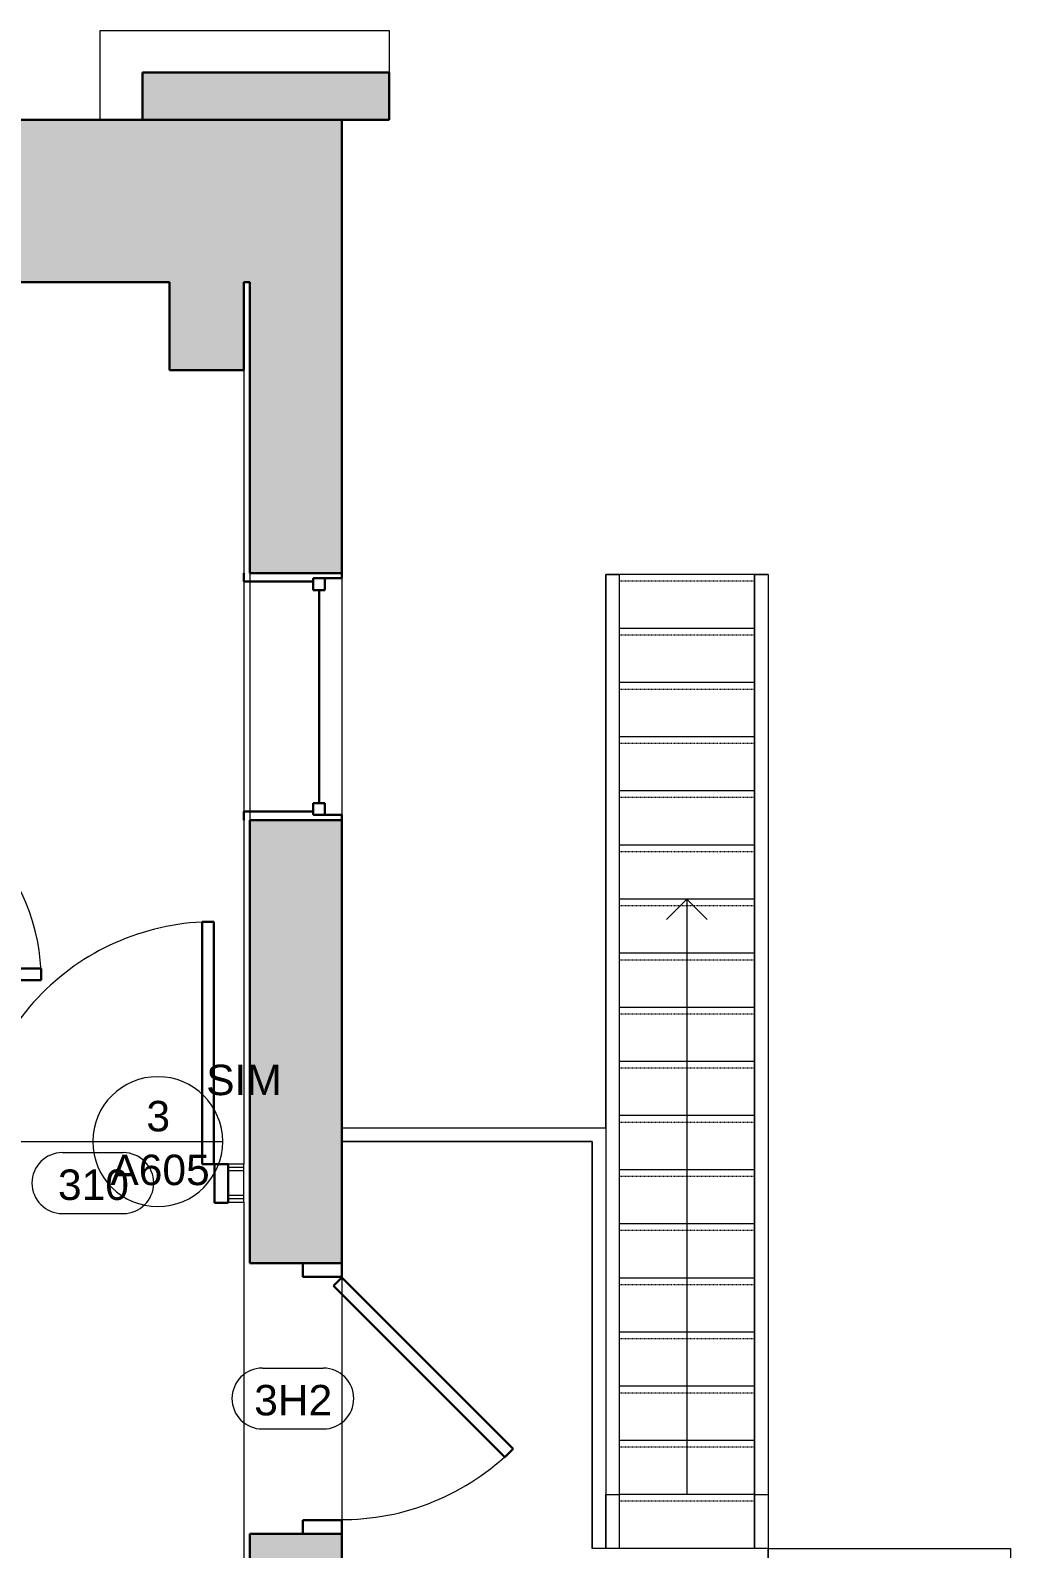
# Model space of a CAD drawing. Header units: inches. Extents: x -1176 to 1474, y -2632 to 978.
# Drawn here: x -621.6 to -476.7, y 602.7 to 827.1 of the extents above; entities that cross this region are included whole.
import ezdxf

# ---------------------------------------------------------------- set-up
doc = ezdxf.new("R2010")
doc.units = ezdxf.units.IN
doc.header["$MEASUREMENT"] = 0
doc.linetypes.add('Overhead 1_16_', pattern=[0.101562, 0.0625, -0.039062])
for name, color, linetype, lineweight in [('A-ANNO-SYMB', 150, 'Continuous', 9), ('A-DOOR', 31, 'Continuous', 18), ('A-DOOR-FRAM', 31, 'Continuous', 30), ('A-DOOR-IDEN', 31, 'Continuous', 9), ('A-FLOR', 192, 'Continuous', 18), ('A-FLOR-HRAL', 11, 'Continuous', 18), ('A-GLAZ', 151, 'Continuous', 18), ('A-WALL', 113, 'Continuous', 18), ('A-WALL-PATT', 111, 'Continuous', 18), ('I-WALL', 2, 'Continuous', 18), ('S-STRS', 31, 'Continuous', 18), ('S-STRS-ANNO', 31, 'Continuous', 9)]:
    doc.layers.add(name, color=color, linetype=linetype, lineweight=lineweight)
doc.styles.add('Swis721 Lt BT', font='swissl.ttf', dxfattribs={"height": 4.5})

# ---------------------------------------------------------------- blocks, each defined once
blk = doc.blocks.new('Double Hung - side windows 3_ 1_2_-6853306-3rd Floor Construction')
at = {"layer": 'A-GLAZ', "color": 8, "lineweight": 30}
for p, q in [((-17, 7.25), (-18.25, 7.25)), ((-17, 7.25), (-17, -3)), ((17, 7.25), (18.25, 7.25)), ((17, -3), (17, 7.25)), ((-17.5, -3), (-15.75, -3)), ((-17.5, -4.75), (-17.5, -3)), ((-17.5, -3), (-17, -3)), ((-17.5, -3), (-17.5, -7.25)), ((-15.75, -4.75), (-15.75, -3)), ((-15.75, -3.875), (15.75, -3.875)), ((15.75, -4.75), (15.75, -3)), ((17.5, -3), (15.75, -3)), ((17, -3), (17.5, -3)), ((17.5, -4.75), (17.5, -3)), ((17.5, -3), (17.5, -7.25)), ((-17.5, -4.75), (-15.75, -4.75)), ((17.5, -4.75), (15.75, -4.75)), ((-18.25, -7.25), (-17.5, -7.25)), ((18.25, -7.25), (17.5, -7.25))]:
    blk.add_line(p, q, dxfattribs=at)
blk = doc.blocks.new('Single Flush - D12 3_ X 8_-8259556-3rd Floor Construction')
at = {"layer": 'A-DOOR', "color": 8, "lineweight": 30}
for p, q in [((-8.65, -31.34), (16.67, -6.01)), ((16.67, -6.01), (17.91, -7.25)), ((17.91, -7.25), (-7.42, -32.57)), ((-7.42, -32.57), (-8.65, -31.34))]:
    blk.add_line(p, q, dxfattribs=at)
at = {"layer": 'A-DOOR', "lineweight": 9}
blk.add_arc((17.91, -7.25), 35.81, 179.5, 225, dxfattribs=at)
at = {"layer": 'A-DOOR-FRAM', "color": 8}
for p, q in [((-20, -1.5), (-20, -7.25)), ((-20, -1.5), (-18, -1.5)), ((-18, -1.5), (-18, -7.25)), ((18, -1.5), (18, -7.25)), ((18, -1.5), (20, -1.5)), ((20, -1.5), (20, -7.25)), ((-20, -7.25), (-18, -7.25)), ((18, -7.25), (20, -7.25))]:
    blk.add_line(p, q, dxfattribs=at)
blk = doc.blocks.new('Single Flush - D1 3_ X 8_-8249534-3rd Floor Construction')
at = {"layer": 'A-DOOR', "lineweight": 30}
for p, q in [((16.15625, 38.625), (16.15625, 2.8125)), ((17.90625, 38.625), (16.15625, 38.625)), ((17.90625, 2.8125), (17.90625, 38.625)), ((16.15625, 2.8125), (17.90625, 2.8125))]:
    blk.add_line(p, q, dxfattribs=at)
at = {"layer": 'A-DOOR', "lineweight": 9}
blk.add_arc((17.90625, 2.8125), 35.8125, 90, 180.5, dxfattribs=at)
at = {"layer": 'A-DOOR-FRAM'}
for p, q in [((-20, -2.9375), (-20, 2.8125)), ((-20, 2.8125), (-18, 2.8125)), ((-18, -2.9375), (-18, 2.8125)), ((18.000004, -2.9375), (18.000004, 2.8125)), ((18.000004, 2.8125), (20.000004, 2.8125)), ((20.000004, -2.9375), (20.000004, 2.8125)), ((-20, -2.9375), (-18, -2.9375)), ((18.000004, -2.9375), (20.000004, -2.9375))]:
    blk.add_line(p, q, dxfattribs=at)
blk = doc.blocks.new('Single Flush - D2 2_6_ X 8_-8252949-3rd Floor Construction')
at = {"layer": 'A-DOOR', "lineweight": 30}
for p, q in [((13.15625, 32.625), (13.15625, 2.8125)), ((14.90625, 32.625), (13.15625, 32.625)), ((14.90625, 2.8125), (14.90625, 32.625)), ((13.15625, 2.8125), (14.90625, 2.8125))]:
    blk.add_line(p, q, dxfattribs=at)
at = {"layer": 'A-DOOR', "lineweight": 9}
blk.add_arc((14.90625, 2.8125), 29.8125, 90, 180.5, dxfattribs=at)
at = {"layer": 'A-DOOR-FRAM'}
for p, q in [((-17, -2.9375), (-17, 2.8125)), ((-17, 2.8125), (-15, 2.8125)), ((-15, -2.9375), (-15, 2.8125)), ((15.000004, -2.9375), (15.000004, 2.8125)), ((15.000004, 2.8125), (17.000004, 2.8125)), ((17.000004, -2.9375), (17.000004, 2.8125)), ((-17, -2.9375), (-15, -2.9375)), ((15.000004, -2.9375), (17.000004, -2.9375))]:
    blk.add_line(p, q, dxfattribs=at)
blk = doc.blocks.new('Top Rail Type - Top Rail_Internal_-7032755-3rd Floor Construction')
at = {"layer": 'A-FLOR-HRAL', "lineweight": 9}
for p, q in [((-536.57, 746.68), (-534.57, 746.68)), ((-536.57, 664.87), (-536.57, 746.68)), ((-534.57, 746.68), (-534.57, 610.68)), ((-536.57, 610.68), (-534.57, 610.68)), ((-536.57, 602.68), (-536.57, 610.68)), ((-534.57, 610.68), (-534.57, 602.68)), ((-534.57, 602.68), (-536.57, 602.68))]:
    blk.add_line(p, q, dxfattribs=at)
blk = doc.blocks.new('Top Rail Type - Top Rail_Internal_-V9-3rd Floor Construction')
at = {"layer": 'A-FLOR-HRAL', "lineweight": 9}
for p, q in [((-534.57, 746.68), (-536.57, 746.68)), ((-536.57, 746.68), (-536.57, 664.87)), ((-534.57, 746.68), (-534.57, 610.68)), ((-536.57, 610.68), (-536.57, 602.68)), ((-534.57, 610.68), (-534.57, 602.68)), ((-534.57, 602.68), (-536.57, 602.68))]:
    blk.add_line(p, q, dxfattribs=at)
blk = doc.blocks.new('Top Rail Type - Top Rail_Internal_-7032767-3rd Floor Construction')
at = {"layer": 'A-FLOR-HRAL', "lineweight": 9}
for p, q in [((-514.57, 746.68), (-512.57, 746.68)), ((-514.57, 610.68), (-514.57, 746.68)), ((-512.57, 746.68), (-512.57, 610.68)), ((-514.57, 610.68), (-512.57, 610.68)), ((-514.57, 602.68), (-514.57, 610.68)), ((-512.57, 610.68), (-512.57, 602.68)), ((-512.57, 602.68), (-514.57, 602.68))]:
    blk.add_line(p, q, dxfattribs=at)
blk = doc.blocks.new('Top Rail Type - Top Rail_Internal_-V10-3rd Floor Construction')
at = {"layer": 'A-FLOR-HRAL', "lineweight": 9}
for p, q in [((-512.57, 746.68), (-514.57, 746.68)), ((-514.57, 746.68), (-514.57, 610.68)), ((-512.57, 746.68), (-512.57, 610.68)), ((-514.57, 610.68), (-514.57, 602.68)), ((-512.57, 610.68), (-512.57, 602.68)), ((-512.57, 602.68), (-514.57, 602.68))]:
    blk.add_line(p, q, dxfattribs=at)
blk = doc.blocks.new('Top Rail Type - Top Rail_Internal_-7041669-3rd Floor Construction')
at = {"layer": 'A-FLOR-HRAL', "lineweight": 9}
for p, q in [((-575.57, 664.87), (-536.57, 664.87)), ((-536.57, 664.87), (-536.57, 602.68)), ((-538.57, 662.87), (-575.57, 662.87)), ((-538.57, 602.68), (-538.57, 662.87)), ((-536.57, 602.68), (-538.57, 602.68))]:
    blk.add_line(p, q, dxfattribs=at)
blk = doc.blocks.new('Top Rail Type - Top Rail_Internal_-V16-3rd Floor Construction')
at = {"layer": 'A-FLOR-HRAL', "lineweight": 9}
for p, q in [((-575.57, 664.87), (-536.57, 664.87)), ((-536.57, 664.87), (-536.57, 602.68)), ((-575.57, 662.87), (-538.57, 662.87)), ((-538.57, 662.87), (-538.57, 602.68)), ((-536.57, 602.68), (-538.57, 602.68))]:
    blk.add_line(p, q, dxfattribs=at)
blk = doc.blocks.new('Top Rail Type - Top Rail_Internal_-7041690-3rd Floor Construction')
at = {"layer": 'A-FLOR-HRAL', "lineweight": 9}
for p, q in [((-512.57, 600.68), (-512.57, 602.68)), ((-512.57, 602.68), (-476.71, 602.68)), ((-476.71, 602.68), (-476.71, 563.68)), ((-478.71, 600.68), (-512.57, 600.68)), ((-478.71, 563.68), (-478.71, 600.68)), ((-476.71, 563.68), (-478.71, 563.68))]:
    blk.add_line(p, q, dxfattribs=at)
blk = doc.blocks.new('Top Rail Type - Top Rail_Internal_-V17-3rd Floor Construction')
at = {"layer": 'A-FLOR-HRAL', "lineweight": 9}
for p, q in [((-512.57, 602.68), (-512.57, 600.68)), ((-512.57, 602.68), (-476.71, 602.68)), ((-476.71, 602.68), (-476.71, 563.68)), ((-512.57, 600.68), (-478.71, 600.68)), ((-478.71, 600.68), (-478.71, 563.68)), ((-476.71, 563.68), (-478.71, 563.68))]:
    blk.add_line(p, q, dxfattribs=at)
blk = doc.blocks.new('Door Tag - Door Tag-41184-3rd Floor Construction')
at = {"layer": 'A-DOOR-IDEN'}
for p, q in [((-0.09375, 0.09375), (0.09375, 0.09375)), ((-0.09375, -0.09375), (0.09375, -0.09375))]:
    blk.add_line(p, q, dxfattribs=at)
for centre, start, end in [((-0.09375, 0), 90, 270), ((0.09375, 0), 270, 90)]:
    blk.add_arc(centre, 0.09375, start, end, dxfattribs=at)
blk = doc.blocks.new('Floor Plan - Callout Head-3511279-3rd Floor Construction')
at = {"layer": 'A-ANNO-SYMB'}
blk.add_line((-0.2, 0), (0.2, 0), dxfattribs=at)
for start, end in [(360, 180), (180, 360)]:
    blk.add_arc((0, 0), 0.2, start, end, dxfattribs=at)

msp = doc.modelspace()

# ---------------------------------------------------------------- hatches: boundary and pattern name
at = {"layer": 'A-WALL-PATT', "lineweight": 9}
for points in [[(-574.38, 813.87), (-568.57, 813.87), (-568.57, 820.87), (-605.07, 820.87), (-605.07, 813.87), (-593.08, 813.87)], [(-601.07, 776.87), (-590.07, 776.87), (-590.07, 789.87), (-601.07, 789.87), (-601.07, 786.65)]]:
    msp.add_hatch(color=7, dxfattribs=at).paths.add_polyline_path(points, flags=0)
h = msp.add_hatch(color=7, dxfattribs=at)
h.paths.add_polyline_path([(-611.77, 789.87), (-575.57, 789.87), (-575.57, 813.87), (-669.82, 813.87), (-669.82, 789.87)], flags=0)
h.paths.add_polyline_path([(-707.32, 789.87), (-707.32, 813.87), (-732.06, 813.87), (-732.06, 789.87)], flags=0)
h = msp.add_hatch(color=7, dxfattribs=at)
h.paths.add_polyline_path([(-575.57, 563.68), (-575.57, 604.87), (-589.2, 604.87), (-589.2, 563.68)], flags=0)
h.paths.add_polyline_path([(-589.2, 644.87), (-575.57, 644.87), (-575.57, 710.37), (-589.2, 710.37), (-589.2, 694.53)], flags=0)
h.paths.add_polyline_path([(-575.57, 746.87), (-575.57, 789.87), (-589.2, 789.87), (-589.2, 746.87)], flags=0)

# ---------------------------------------------------------------- linework, layer by layer
at = {"layer": 'A-ANNO-SYMB'}
msp.add_line((-641.19, 662.84), (-612.39, 662.84), dxfattribs=at)
at = {"layer": 'A-FLOR'}
for p, q in [((-590.07, 776.87), (-590.07, 659.52)), ((-590.07, 653.9), (-590.07, 563.68)), ((-575.57, 644.87), (-575.57, 604.87))]:
    msp.add_line(p, q, dxfattribs=at)
at = {"layer": 'A-WALL', "lineweight": 9}
for p, q in [((-611.28, 827.08), (-568.57, 827.08)), ((-611.28, 813.87), (-611.28, 827.08)), ((-568.57, 827.08), (-568.57, 820.87)), ((-589.2, 746.87), (-589.2, 710.37)), ((-575.57, 746.87), (-575.57, 710.37))]:
    msp.add_line(p, q, dxfattribs=at)
at = {"layer": 'A-WALL', "color": 8, "lineweight": 30}
for p, q in [((-568.57, 820.87), (-605.07, 820.87)), ((-605.07, 820.87), (-605.07, 813.87)), ((-568.57, 813.87), (-568.57, 820.87)), ((-669.82, 813.87), (-568.57, 813.87)), ((-575.57, 746.87), (-575.57, 813.87)), ((-669.82, 789.87), (-601.07, 789.87)), ((-601.07, 789.87), (-601.07, 776.87)), ((-590.07, 789.87), (-589.2, 789.87)), ((-590.07, 776.87), (-590.07, 789.87)), ((-589.2, 789.87), (-589.2, 746.87)), ((-601.07, 776.87), (-590.07, 776.87)), ((-589.2, 746.87), (-575.57, 746.87)), ((-575.57, 710.37), (-589.2, 710.37)), ((-589.2, 710.37), (-589.2, 644.87)), ((-575.57, 644.87), (-575.57, 710.37)), ((-589.2, 644.87), (-575.57, 644.87)), ((-575.57, 604.87), (-589.2, 604.87)), ((-589.2, 604.87), (-589.2, 563.68)), ((-575.57, 593.68), (-575.57, 604.87))]:
    msp.add_line(p, q, dxfattribs=at)
at = {"layer": 'A-WALL'}
for p, q in [((-590.07, 659.02), (-592.39, 659.02)), ((-590.07, 658.52), (-592.39, 658.52)), ((-590.07, 654.9), (-592.39, 654.9)), ((-590.07, 654.4), (-592.39, 654.4))]:
    msp.add_line(p, q, dxfattribs=at)
at = {"layer": 'I-WALL'}
for p, q in [((-590.07, 659.52), (-592.39, 659.52)), ((-592.39, 659.52), (-592.39, 653.9)), ((-590.07, 653.9), (-590.07, 659.52)), ((-592.39, 653.9), (-590.07, 653.9))]:
    msp.add_line(p, q, dxfattribs=at)
at = {"layer": 'S-STRS', "lineweight": 9}
for p, q in [((-514.57, 746.68), (-534.57, 746.68)), ((-514.57, 738.68), (-534.57, 738.68)), ((-514.57, 730.68), (-534.57, 730.68)), ((-514.57, 722.68), (-534.57, 722.68)), ((-514.57, 714.68), (-534.57, 714.68)), ((-514.57, 706.68), (-534.57, 706.68)), ((-514.57, 698.68), (-534.57, 698.68)), ((-514.57, 690.68), (-534.57, 690.68)), ((-514.57, 682.68), (-534.57, 682.68)), ((-514.57, 674.68), (-534.57, 674.68)), ((-514.57, 666.68), (-534.57, 666.68)), ((-514.57, 658.68), (-534.57, 658.68)), ((-514.57, 650.68), (-534.57, 650.68)), ((-514.57, 642.68), (-534.57, 642.68)), ((-514.57, 634.68), (-534.57, 634.68)), ((-514.57, 626.68), (-534.57, 626.68)), ((-514.57, 618.68), (-534.57, 618.68)), ((-514.57, 610.68), (-534.57, 610.68)), ((-514.57, 602.68), (-534.57, 602.68))]:
    msp.add_line(p, q, dxfattribs=at)
at = {"layer": 'S-STRS', "linetype": 'Overhead 1_16_', "lineweight": 9}
for p, q in [((-514.57, 745.68), (-534.57, 745.68)), ((-514.57, 737.68), (-534.57, 737.68)), ((-514.57, 729.68), (-534.57, 729.68)), ((-514.57, 721.68), (-534.57, 721.68)), ((-514.57, 713.68), (-534.57, 713.68)), ((-514.57, 705.68), (-534.57, 705.68)), ((-514.57, 697.68), (-534.57, 697.68)), ((-514.57, 689.68), (-534.57, 689.68)), ((-514.57, 681.68), (-534.57, 681.68)), ((-514.57, 673.68), (-534.57, 673.68)), ((-514.57, 665.68), (-534.57, 665.68)), ((-514.57, 657.68), (-534.57, 657.68)), ((-514.57, 649.68), (-534.57, 649.68)), ((-514.57, 641.68), (-534.57, 641.68)), ((-514.57, 633.68), (-534.57, 633.68)), ((-514.57, 625.68), (-534.57, 625.68)), ((-514.57, 617.68), (-534.57, 617.68)), ((-514.57, 609.68), (-534.57, 609.68))]:
    msp.add_line(p, q, dxfattribs=at)
at = {"layer": 'S-STRS-ANNO'}
for p, q in [((-524.57, 698.68), (-527.57, 695.68)), ((-524.57, 698.68), (-524.57, 690.68)), ((-524.57, 698.68), (-521.57, 695.68)), ((-524.57, 690.68), (-524.57, 682.68)), ((-524.57, 682.68), (-524.57, 674.68)), ((-524.57, 674.68), (-524.57, 666.68)), ((-524.57, 666.68), (-524.57, 658.68)), ((-524.57, 658.68), (-524.57, 650.68)), ((-524.57, 650.68), (-524.57, 642.68)), ((-524.57, 642.68), (-524.57, 634.68)), ((-524.57, 634.68), (-524.57, 626.68)), ((-524.57, 626.68), (-524.57, 618.68)), ((-524.57, 618.68), (-524.57, 610.68))]:
    msp.add_line(p, q, dxfattribs=at)

# ---------------------------------------------------------------- block references
at = {"layer": 'A-ANNO-SYMB', "xscale": 47.99999999999997, "yscale": 47.99999999999997, "zscale": 47.99999999999997}
msp.add_blockref('Floor Plan - Callout Head-3511279-3rd Floor Construction', (-602.79, 662.84), dxfattribs=at)
at = {"layer": 'A-DOOR'}
for name, p, rotation in [('Single Flush - D2 2_6_ X 8_-8252949-3rd Floor Construction', (-652.63, 701.6), 269.9999999999999), ('Single Flush - D12 3_ X 8_-8259556-3rd Floor Construction', (-582.82, 624.87), 89.99999999999991)]:
    msp.add_blockref(name, p, dxfattribs=dict(at, rotation=rotation))
msp.add_blockref('Single Flush - D1 3_ X 8_-8249534-3rd Floor Construction', (-612.39, 656.71), dxfattribs=at)
at = {"layer": 'A-DOOR-IDEN', "xscale": 47.99999999999997, "yscale": 47.99999999999997, "zscale": 47.99999999999997}
for p in [(-612.39, 656.71), (-582.82, 624.87), (-582.82, 624.87)]:
    msp.add_blockref('Door Tag - Door Tag-41184-3rd Floor Construction', p, dxfattribs=at)
at = {"layer": 'A-FLOR-HRAL', "lineweight": 9}
for name in ['Top Rail Type - Top Rail_Internal_-7032755-3rd Floor Construction', 'Top Rail Type - Top Rail_Internal_-V9-3rd Floor Construction', 'Top Rail Type - Top Rail_Internal_-7032767-3rd Floor Construction', 'Top Rail Type - Top Rail_Internal_-V10-3rd Floor Construction', 'Top Rail Type - Top Rail_Internal_-7041669-3rd Floor Construction', 'Top Rail Type - Top Rail_Internal_-V16-3rd Floor Construction', 'Top Rail Type - Top Rail_Internal_-7041690-3rd Floor Construction', 'Top Rail Type - Top Rail_Internal_-V17-3rd Floor Construction']:
    msp.add_blockref(name, (0, 0), dxfattribs=at)
at = {"layer": 'A-GLAZ', "rotation": 89.99999999999991}
msp.add_blockref('Double Hung - side windows 3_ 1_2_-6853306-3rd Floor Construction', (-582.82, 728.62), dxfattribs=at)

# ---------------------------------------------------------------- texts
at = {"layer": 'A-ANNO-SYMB', "char_height": 4.5, "attachment_point": 1, "style": 'Swis721 Lt BT'}
for s, insert, width in [('SIM', (-595.63, 674.21), 12.8775), ('3', (-604.47, 668.86), 4.0905), ('A605', (-609.79, 660.91), 16.968)]:
    msp.add_mtext(s, dxfattribs=dict(at, insert=insert, width=width))
at = {"layer": 'A-DOOR-IDEN', "char_height": 4.5, "attachment_point": 1, "style": 'Swis721 Lt BT'}
for s, insert, width in [('310', (-617.54, 658.72), 12.2715), ('3H2', (-588.53, 626.88), 13.635), ('3H2', (-588.53, 626.88), 13.635)]:
    msp.add_mtext(s, dxfattribs=dict(at, insert=insert, width=width))

doc.saveas('drawing.dxf')
